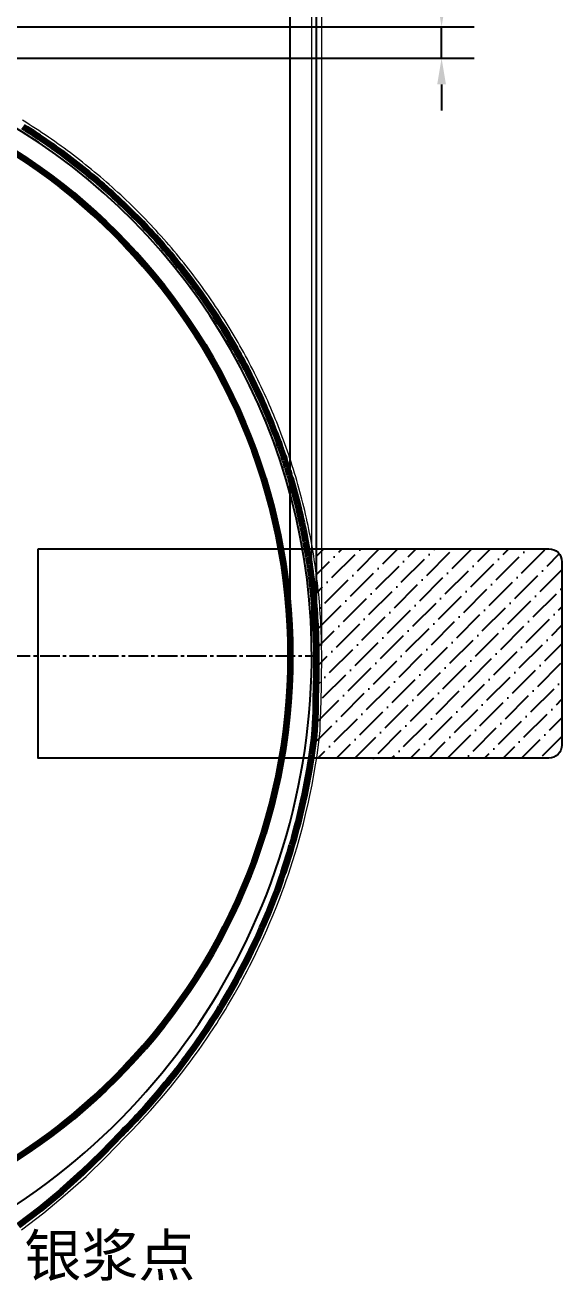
# Model space of a CAD drawing. Header units: millimetres. Extents: x 661 to 1565, y 210 to 444.
# Drawn here: x 1031.95 to 1052.46, y 328.66 to 376.65 of the extents above; entities that cross this region are included whole.
import ezdxf

# ---------------------------------------------------------------- set-up
doc = ezdxf.new("R2010")
doc.units = ezdxf.units.MM
doc.linetypes.add('CENTER2', pattern=[1.125, 0.75, -0.125, 0.125, -0.125])
for name, color, linetype, lineweight in [('04.尺寸標註', 6, 'Continuous', 0), ('LAYOUT.drawing', 140, 'Continuous', 100), ('OUTLINE.drawing', 190, 'Continuous', 100)]:
    doc.layers.add(name, color=color, linetype=linetype, lineweight=lineweight)
doc.layers.add('dim', color=3, linetype='Continuous')
doc.layers.add('FPC', color=33, linetype='Continuous')
doc.styles.get("Standard").update_dxf_attribs({"font": 'txt', "bigfont": 'gbcbig.shx'})
doc.styles.add('宋体', font='')
doc.styles.add('工程', font='gbenor.shx', dxfattribs={"width": 1.25, "bigfont": 'gbcbig.shx'})
doc.styles.get('宋体').set_extended_font_data('SimSun')
doc.dimstyles.get("Standard").update_dxf_attribs({"dimtxt": 0.18, "dimasz": 0.18, "dimexe": 0.18, "dimexo": 0.0625, "dimgap": 0.09, "dimtad": 0, "dimzin": 0, "dimdsep": 46, "dimtxsty": 'Standard', "dimcen": 0, "dimadec": 0, "dimazin": 0, "dimtfac": 1, "dimtofl": 0, "dimtmove": 0, "dimatfit": 3, "dimfxl": 0, "dimtolj": 1, "dimtzin": 0, "dimarcsym": 0})
doc.dimstyles.new('标准', dxfattribs={"dimtxt": 2, "dimasz": 1.8, "dimexe": 0.5, "dimexo": 0.4, "dimgap": 0.1, "dimtad": 1, "dimzin": 1, "dimdsep": 46, "dimtxsty": '工程', "dimblk": 'CLOSEDBLANK', "dimcen": 0.09, "dimclrd": 3, "dimclre": 3, "dimclrt": 3, "dimadec": 0, "dimazin": 0, "dimtfac": 1, "dimtofl": 0, "dimtmove": 0, "dimatfit": 3, "dimldrblk": 'CLOSEDBLANK', "dimfxl": 0, "dimtolj": 1, "dimlwd": 0, "dimlwe": 0, "dimarcsym": 0})

# ---------------------------------------------------------------- blocks, each defined once
blk = doc.blocks.new('*D128')
at = {"color": 7, "lineweight": 0, "transparency": 16777216}
for p, q in [((995.199, 352.946), (995.199, 391.623)), ((1043.283, 352.946), (1043.283, 391.623)), ((996.199, 391.123), (1042.283, 391.123))]:
    blk.add_line(p, q, dxfattribs=at)
at = {"color": 7, "transparency": 16777216}
for points in [[(996.199, 391.289), (996.199, 390.956), (995.199, 391.123)], [(1042.283, 391.289), (1042.283, 390.956), (1043.283, 391.123)]]:
    blk.add_solid(points, dxfattribs=at)
at = {"layer": 'Defpoints', "color": 0, "transparency": 16777216}
for p in [(1043.283, 391.123), (995.199, 352.546), (1043.283, 352.546)]:
    blk.add_point(p, dxfattribs=at)
at = {"color": 7, "transparency": 16777216, "insert": (1019.241, 392.578), "char_height": 1.5, "attachment_point": 5, "style": '宋体'}
blk.add_mtext('\\A1;48.08%%P0.15(LCM)', dxfattribs=at)
blk = doc.blocks.new('_ClosedBlank')
at = {"color": 0, "linetype": 'ByBlock', "lineweight": -2}
for p, q in [((-1, 0.167), (0, 0)), ((-1, 0.167), (-1, -0.167)), ((0, 0), (-1, -0.167))]:
    blk.add_line(p, q, dxfattribs=at)
blk = doc.blocks.new('*D132')
at = {"color": 7, "lineweight": 0, "transparency": 16777216}
for p, q in [((995.578, 352.941), (995.578, 385.673)), ((1042.905, 352.949), (1042.905, 385.673)), ((996.578, 385.173), (1041.905, 385.173))]:
    blk.add_line(p, q, dxfattribs=at)
at = {"color": 7, "transparency": 16777216}
for points in [[(996.578, 385.34), (996.578, 385.007), (995.578, 385.173)], [(1041.905, 385.34), (1041.905, 385.007), (1042.905, 385.173)]]:
    blk.add_solid(points, dxfattribs=at)
at = {"layer": 'Defpoints', "color": 0, "transparency": 16777216}
for p in [(1042.905, 385.173), (995.578, 352.541), (1042.905, 352.549)]:
    blk.add_point(p, dxfattribs=at)
at = {"color": 7, "transparency": 16777216, "insert": (1019.241, 386.629), "char_height": 1.5, "attachment_point": 5, "style": '宋体'}
blk.add_mtext('\\A1;47.33%%P0.2(POL)', dxfattribs=at)
blk = doc.blocks.new('*D134')
at = {"layer": '04.尺寸標註', "color": 7, "lineweight": -2, "transparency": 16777216}
for p, q in [((996.399, 353.17), (996.399, 383.082)), ((1042.083, 353.17), (1042.083, 383.082)), ((997.399, 381.832), (1041.083, 381.832))]:
    blk.add_line(p, q, dxfattribs=at)
at = {"layer": '04.尺寸標註', "color": 7, "transparency": 16777216}
for points in [[(997.399, 381.999), (997.399, 381.665), (996.399, 381.832)], [(1041.083, 381.999), (1041.083, 381.665), (1042.083, 381.832)]]:
    blk.add_solid(points, dxfattribs=at)
at = {"layer": 'Defpoints', "color": 0, "transparency": 16777216}
for p in [(1042.083, 381.832), (996.399, 352.545), (1042.083, 352.545)]:
    blk.add_point(p, dxfattribs=at)
at = {"layer": '04.尺寸標註', "color": 7, "transparency": 16777216, "insert": (1019.241, 383.412), "char_height": 1.5, "attachment_point": 5, "style": '宋体'}
blk.add_mtext('%%C45.68(AA)', dxfattribs=at)
blk = doc.blocks.new('*D135')
at = {"layer": '04.尺寸標註', "color": 7, "lineweight": -2, "transparency": 16777216}
for p, q in [((995.399, 353.166), (995.399, 389.627)), ((1043.083, 353.17), (1043.083, 389.627)), ((996.399, 388.377), (1042.083, 388.377))]:
    blk.add_line(p, q, dxfattribs=at)
at = {"layer": '04.尺寸標註', "color": 7, "transparency": 16777216}
for points in [[(996.399, 388.543), (996.399, 388.21), (995.399, 388.377)], [(1042.083, 388.543), (1042.083, 388.21), (1043.083, 388.377)]]:
    blk.add_solid(points, dxfattribs=at)
at = {"layer": 'Defpoints', "color": 0, "transparency": 16777216}
for p in [(1043.083, 388.377), (995.399, 352.541), (1043.083, 352.545)]:
    blk.add_point(p, dxfattribs=at)
at = {"layer": '04.尺寸標註', "color": 7, "transparency": 16777216, "insert": (1019.251, 389.957), "char_height": 1.5, "attachment_point": 5, "style": '宋体'}
blk.add_mtext('47.68%%P0.1(LCD)', dxfattribs=at)
blk = doc.blocks.new('*D139')
at = {"layer": '04.尺寸標註', "color": 7, "lineweight": -2, "transparency": 16777216}
for p, q in [((1047.863, 377.587), (1047.863, 382.678)), ((1019.867, 376.587), (1049.113, 376.587)), ((1047.863, 375.387), (1047.863, 376.587)), ((1019.866, 375.387), (1049.113, 375.387)), ((1047.863, 374.387), (1047.863, 373.387))]:
    blk.add_line(p, q, dxfattribs=at)
at = {"layer": '04.尺寸標註', "color": 7, "transparency": 16777216}
for points in [[(1047.696, 377.587), (1048.029, 377.587), (1047.863, 376.587)], [(1047.696, 374.387), (1048.029, 374.387), (1047.863, 375.387)]]:
    blk.add_solid(points, dxfattribs=at)
at = {"layer": 'Defpoints', "color": 0, "transparency": 16777216}
for p in [(1019.242, 376.587), (1047.863, 376.587), (1019.241, 375.387)]:
    blk.add_point(p, dxfattribs=at)
at = {"layer": '04.尺寸標註', "color": 7, "transparency": 16777216, "insert": (1046.488, 380.632), "char_height": 1.5, "attachment_point": 5, "rotation": 90, "style": '宋体'}
blk.add_mtext('1.2', dxfattribs=at)

msp = doc.modelspace()

# ---------------------------------------------------------------- hatches: boundary and pattern name
at = {"layer": 'dim'}
h = msp.add_hatch(dxfattribs=at)
h.set_pattern_fill('ANSI36', color=5, scale=4, style=0)
h.set_pattern_definition([(45, (342.753, -4069.0098), (0.265165043, 0.972271824), [1.25, -0.25, 0, -0.25])])
h.paths.add_polyline_path([(1052.4582, 356.1378, 0.4142136), (1051.9582, 356.6378), (1043.1082, 356.6378), (1043.1082, 348.6378), (1051.9582, 348.6378, 0.4142136), (1052.4582, 349.1378)])

# ---------------------------------------------------------------- linework, layer by layer
at = {"color": 1, "linetype": 'CENTER2'}
msp.add_line((995.3994, 352.5492), (1043.0834, 352.5492), dxfattribs=at)
at = {"color": 6}
for centre, radius, start, end in [((1019.2414, 352.5439), 23.6632, 359.43629, 180.56371), ((1017.6495, 352.6159), 25.2558, 290.4585, 359.30841)]:
    msp.add_arc(centre, radius, start, end, dxfattribs=at)
at = {"layer": 'dim', "color": 5}
msp.add_lwpolyline([(1032.4582, 356.6378), (1051.9582, 356.6378, -0.4142136), (1052.4582, 356.1378), (1052.4582, 349.1378, -0.4142136), (1051.9582, 348.6378), (1032.4582, 348.6378)], format="xyb", close=True, dxfattribs=at)
at = {"layer": 'LAYOUT.drawing', "color": 7, "linetype": 'Continuous', "lineweight": 9}
msp.add_lwpolyline([(1031.8199, 330.611), (1032.6661, 331.2611), (1033.4871, 331.9427), (1034.2818, 332.6547), (1035.0491, 333.3962), (1035.767, 334.1444), (1035.8852, 334.2618), (1035.9784, 334.3572), (1036.3135, 334.7058), (1036.4055, 334.805), (1036.7412, 335.1708), (1037.0753, 335.5522), (1037.1677, 335.6593), (1037.2431, 335.7495), (1037.5028, 336.0602), (1037.5954, 336.1752), (1037.8383, 336.4799), (1037.9296, 336.5963), (1038.1748, 336.919), (1038.2649, 337.0378), (1038.3494, 337.1545), (1038.6006, 337.5013), (1038.6934, 337.6351), (1038.9357, 337.9863), (1039.0248, 338.1209), (1039.2722, 338.4979), (1039.3601, 338.6381), (1039.5187, 338.8924), (1039.6075, 339.0356), (1039.6867, 339.1694), (1039.8552, 339.4538), (1039.9426, 339.6053), (1040.1907, 340.0468), (1040.2738, 340.203), (1040.4391, 340.5135), (1040.5256, 340.6818), (1040.6872, 341.0032), (1040.7727, 341.1772), (1040.9368, 341.5229), (1041.0213, 341.7044), (1041.1848, 342.0701), (1041.2695, 342.2642), (1041.4338, 342.6556), (1041.5422, 342.9242), (1041.5435, 342.9292), (1041.6816, 343.2804), (1041.7638, 343.5036), (1041.846, 343.7277), (1041.9288, 343.9611), (1042.0109, 344.2017), (1042.0933, 344.4459), (1042.2575, 344.965), (1042.3406, 345.2496), (1042.4217, 345.5282), (1042.5199, 345.8947), (1042.5857, 346.1442), (1042.668, 346.4836), (1042.7769, 346.9513), (1042.7769, 346.9589), (1042.8315, 347.2084), (1042.9135, 347.6216), (1043.0127, 348.1626), (1043.1051, 348.737), (1043.1899, 349.3612), (1043.219, 349.6922), (1043.2285, 349.9421), (1043.2536, 350.4148), (1043.2655, 350.8898), (1043.2744, 351.3627), (1043.2804, 351.8356), (1043.2834, 352.3086), (1043.2834, 352.5456), (1043.2829, 352.6926), (1043.2816, 352.8401), (1043.2793, 352.9876), (1043.2761, 353.1351), (1043.2721, 353.2825), (1043.2671, 353.43), (1043.2612, 353.5774), (1043.2544, 353.7247), (1043.2467, 353.8721), (1043.2381, 354.0193), (1043.2286, 354.1665), (1043.2182, 354.3137), (1043.2069, 354.4608), (1043.1947, 354.6078), (1043.1816, 354.7547), (1043.1676, 354.9016), (1043.1527, 355.0483), (1043.1369, 355.195), (1043.1202, 355.3416), (1043.1026, 355.4881), (1043.0841, 355.6344), (1043.0647, 355.7806), (1043.0444, 355.9267), (1043.0232, 356.0727), (1043.0011, 356.2186), (1042.9781, 356.3643), (1042.9542, 356.5099), (1042.9294, 356.6553), (1042.9038, 356.8006), (1042.8772, 356.9457), (1042.8497, 357.0906), (1042.8214, 357.2354), (1042.7922, 357.38), (1042.7621, 357.5244), (1042.7311, 357.6686), (1042.6992, 357.8127), (1042.6664, 357.9565), (1042.6328, 358.1001), (1042.5983, 358.2436), (1042.5629, 358.3868), (1042.5266, 358.5298), (1042.4894, 358.6725), (1042.4514, 358.8151), (1042.4125, 358.9574), (1042.3727, 359.0994), (1042.332, 359.2412), (1042.2905, 359.3828), (1042.2481, 359.5241), (1042.2049, 359.6651), (1042.1608, 359.8059), (1042.1158, 359.9464), (1042.0699, 360.0866), (1042.0232, 360.2265), (1041.9757, 360.3662), (1041.9273, 360.5055), (1041.878, 360.6446), (1041.8279, 360.7833), (1041.7769, 360.9217), (1041.7251, 361.0599), (1041.6724, 361.1976), (1041.6189, 361.3351), (1041.5645, 361.4723), (1041.5093, 361.6091), (1041.4533, 361.7455), (1041.3964, 361.8816), (1041.3387, 362.0174), (1041.2802, 362.1528), (1041.2208, 362.2879), (1041.1606, 362.4225), (1041.0996, 362.5568), (1041.0377, 362.6908), (1040.9751, 362.8243), (1040.9116, 362.9575), (1040.8473, 363.0903), (1040.7822, 363.2226), (1040.7163, 363.3546), (1040.6495, 363.4862), (1040.582, 363.6173), (1040.5137, 363.748), (1040.4445, 363.8784), (1040.3746, 364.0083), (1040.3038, 364.1377), (1040.2323, 364.2667), (1040.16, 364.3953), (1040.0869, 364.5234), (1040.013, 364.6511), (1039.9383, 364.7783), (1039.8629, 364.9051), (1039.7867, 365.0314), (1039.7097, 365.1572), (1039.6319, 365.2826), (1039.5533, 365.4075), (1039.474, 365.5319), (1039.394, 365.6558), (1039.3131, 365.7792), (1039.2316, 365.9021), (1039.1492, 366.0245), (1039.0662, 366.1464), (1038.9823, 366.2678), (1038.8977, 366.3886), (1038.8124, 366.509), (1038.7264, 366.6288), (1038.6396, 366.7481), (1038.5521, 366.8668), (1038.4639, 366.9851), (1038.3749, 367.1027), (1038.2852, 367.2199), (1038.1948, 367.3364), (1038.1037, 367.4525), (1038.0119, 367.5679), (1037.9193, 367.6828), (1037.8261, 367.7971), (1037.7322, 367.9109), (1037.6375, 368.024), (1037.5422, 368.1366), (1037.4462, 368.2486), (1037.3495, 368.36), (1037.2521, 368.4709), (1037.1541, 368.5811), (1037.0553, 368.6907), (1036.9559, 368.7997), (1036.8558, 368.9081), (1036.7551, 369.0158), (1036.6537, 369.123), (1036.5517, 369.2295), (1036.449, 369.3354), (1036.3456, 369.4407), (1036.2416, 369.5453), (1036.137, 369.6493), (1036.0317, 369.7526), (1035.9258, 369.8553), (1035.8193, 369.9574), (1035.7121, 370.0588), (1035.6044, 370.1595), (1035.496, 370.2596), (1035.387, 370.359), (1035.2774, 370.4577), (1035.1672, 370.5558), (1035.0564, 370.6532), (1034.945, 370.7499), (1034.833, 370.8459), (1034.7204, 370.9412), (1034.6072, 371.0358), (1034.4934, 371.1298), (1034.3791, 371.223), (1034.2642, 371.3155), (1034.1488, 371.4074), (1034.0328, 371.4985), (1033.9162, 371.5889), (1033.7991, 371.6786), (1033.6814, 371.7675), (1033.5632, 371.8558), (1033.4444, 371.9433), (1033.3251, 372.0301), (1033.2053, 372.1161), (1033.085, 372.2014), (1032.9641, 372.286), (1032.8427, 372.3698), (1032.7208, 372.4529), (1032.5984, 372.5352), (1032.4755, 372.6168), (1032.3521, 372.6976), (1032.2282, 372.7777), (1032.1038, 372.857), (1031.9789, 372.9356), (1031.8536, 373.0133)], dxfattribs=at)
at = {"layer": 'LAYOUT.drawing', "color": 4, "linetype": 'Continuous', "lineweight": 100}
msp.add_lwpolyline([(1031.7011, 330.7719), (1032.5412, 331.4174), (1033.3564, 332.0941), (1034.1455, 332.8011), (1034.9074, 333.5374), (1035.6244, 334.2847), (1035.7432, 334.4026), (1035.8348, 334.4964), (1036.1681, 334.8431), (1036.2585, 334.9406), (1036.5923, 335.3043), (1036.9243, 335.6834), (1037.0153, 335.7888), (1037.0896, 335.8777), (1037.3482, 336.1871), (1037.4393, 336.3003), (1037.6814, 336.6039), (1037.7713, 336.7186), (1038.0156, 337.04), (1038.1042, 337.1569), (1038.1874, 337.2718), (1038.4375, 337.617), (1038.529, 337.7489), (1038.77, 338.0983), (1038.8578, 338.231), (1039.1038, 338.6059), (1039.1905, 338.7442), (1039.3488, 338.998), (1039.4364, 339.1392), (1039.5146, 339.2713), (1039.6826, 339.5548), (1039.7689, 339.7043), (1040.0152, 340.1428), (1040.0973, 340.297), (1040.2618, 340.6062), (1040.3473, 340.7725), (1040.5081, 341.0922), (1040.5927, 341.2642), (1040.7558, 341.608), (1040.8394, 341.7874), (1041.0019, 342.1509), (1041.0856, 342.3429), (1041.2488, 342.7317), (1041.352, 342.9874), (1041.3531, 342.9915), (1041.4947, 343.3515), (1041.5761, 343.5727), (1041.6579, 343.7956), (1041.7399, 344.0268), (1041.8215, 344.2659), (1041.9032, 344.5081), (1042.0661, 345.0231), (1042.1486, 345.3056), (1042.2291, 345.582), (1042.3266, 345.9461), (1042.3918, 346.1933), (1042.4734, 346.5298), (1042.5769, 346.9743), (1042.5769, 346.9805), (1042.6357, 347.2493), (1042.717, 347.6591), (1042.8156, 348.1965), (1042.9073, 348.7663), (1042.9911, 349.3834), (1043.0193, 349.7048), (1043.0287, 349.9512), (1043.0537, 350.4226), (1043.0656, 350.8942), (1043.0745, 351.3658), (1043.0804, 351.8375), (1043.0834, 352.3092), (1043.0834, 352.5453), (1043.0829, 352.6913), (1043.0816, 352.8376), (1043.0793, 352.9839), (1043.0762, 353.1302), (1043.0722, 353.2764), (1043.0672, 353.4226), (1043.0614, 353.5688), (1043.0547, 353.7149), (1043.047, 353.861), (1043.0385, 354.0071), (1043.0291, 354.153), (1043.0188, 354.299), (1043.0076, 354.4448), (1042.9955, 354.5906), (1042.9825, 354.7363), (1042.9686, 354.882), (1042.9538, 355.0275), (1042.9381, 355.173), (1042.9215, 355.3183), (1042.9041, 355.4636), (1042.8857, 355.6087), (1042.8665, 355.7537), (1042.8463, 355.8986), (1042.8253, 356.0434), (1042.8034, 356.188), (1042.7806, 356.3325), (1042.7569, 356.4769), (1042.7324, 356.6211), (1042.7069, 356.7652), (1042.6806, 356.9091), (1042.6534, 357.0528), (1042.6253, 357.1964), (1042.5963, 357.3398), (1042.5664, 357.483), (1042.5357, 357.626), (1042.5041, 357.7689), (1042.4716, 357.9115), (1042.4382, 358.0539), (1042.404, 358.1962), (1042.3689, 358.3382), (1042.3329, 358.48), (1042.296, 358.6216), (1042.2583, 358.7629), (1042.2197, 358.904), (1042.1803, 359.0449), (1042.14, 359.1855), (1042.0988, 359.3259), (1042.0567, 359.466), (1042.0139, 359.6059), (1041.9701, 359.7455), (1041.9255, 359.8848), (1041.88, 360.0238), (1041.8337, 360.1626), (1041.7865, 360.3011), (1041.7385, 360.4393), (1041.6897, 360.5772), (1041.64, 360.7148), (1041.5894, 360.852), (1041.538, 360.989), (1041.4858, 361.1257), (1041.4327, 361.262), (1041.3788, 361.398), (1041.3241, 361.5337), (1041.2685, 361.669), (1041.2121, 361.804), (1041.1549, 361.9386), (1041.0968, 362.0729), (1041.038, 362.2068), (1040.9783, 362.3404), (1040.9178, 362.4736), (1040.8564, 362.6064), (1040.7943, 362.7388), (1040.7313, 362.8709), (1040.6676, 363.0025), (1040.603, 363.1338), (1040.5376, 363.2647), (1040.4715, 363.3951), (1040.4045, 363.5252), (1040.3367, 363.6549), (1040.2681, 363.7841), (1040.1988, 363.9129), (1040.1286, 364.0413), (1040.0577, 364.1692), (1039.986, 364.2967), (1039.9135, 364.4238), (1039.8402, 364.5504), (1039.7662, 364.6766), (1039.6913, 364.8023), (1039.6157, 364.9275), (1039.5394, 365.0523), (1039.4623, 365.1766), (1039.3844, 365.3005), (1039.3057, 365.4238), (1039.2263, 365.5467), (1039.1462, 365.6691), (1039.0653, 365.791), (1038.9836, 365.9123), (1038.9012, 366.0332), (1038.8181, 366.1536), (1038.7342, 366.2735), (1038.6496, 366.3928), (1038.5643, 366.5116), (1038.4782, 366.6299), (1038.3914, 366.7477), (1038.3039, 366.8649), (1038.2157, 366.9816), (1038.1268, 367.0978), (1038.0371, 367.2134), (1037.9468, 367.3284), (1037.8557, 367.4429), (1037.7639, 367.5569), (1037.6715, 367.6702), (1037.5783, 367.7831), (1037.4845, 367.8953), (1037.39, 368.0069), (1037.2947, 368.118), (1037.1989, 368.2285), (1037.1023, 368.3384), (1037.005, 368.4477), (1036.9071, 368.5564), (1036.8086, 368.6644), (1036.7093, 368.7719), (1036.6094, 368.8788), (1036.5089, 368.9851), (1036.4077, 369.0907), (1036.3058, 369.1957), (1036.2033, 369.3001), (1036.1002, 369.4039), (1035.9965, 369.507), (1035.8921, 369.6095), (1035.787, 369.7113), (1035.6814, 369.8125), (1035.5751, 369.9131), (1035.4683, 370.013), (1035.3608, 370.1122), (1035.2527, 370.2108), (1035.144, 370.3087), (1035.0347, 370.406), (1034.9248, 370.5025), (1034.8143, 370.5984), (1034.7033, 370.6936), (1034.5916, 370.7882), (1034.4794, 370.882), (1034.3666, 370.9752), (1034.2532, 371.0676), (1034.1393, 371.1594), (1034.0248, 371.2504), (1033.9097, 371.3408), (1033.7941, 371.4305), (1033.678, 371.5194), (1033.5613, 371.6076), (1033.444, 371.6951), (1033.3263, 371.7819), (1033.208, 371.868), (1033.0891, 371.9533), (1032.9698, 372.0379), (1032.8499, 372.1218), (1032.7296, 372.2049), (1032.6087, 372.2873), (1032.4873, 372.3689), (1032.3654, 372.4498), (1032.243, 372.53), (1032.1201, 372.6094), (1031.9968, 372.688), (1031.873, 372.7659)], dxfattribs=at)
msp.add_lwpolyline([(1031.7011, 330.7719), (1032.5412, 331.4174), (1033.3564, 332.0941), (1034.1455, 332.8011), (1034.9074, 333.5374), (1035.6244, 334.2847), (1035.7432, 334.4026), (1035.8348, 334.4964), (1036.1681, 334.8431), (1036.2585, 334.9406), (1036.5923, 335.3043), (1036.9243, 335.6834), (1037.0153, 335.7888), (1037.0896, 335.8777), (1037.3482, 336.1871), (1037.4393, 336.3003), (1037.6814, 336.6039), (1037.7713, 336.7186), (1038.0156, 337.04), (1038.1042, 337.1569), (1038.1874, 337.2718), (1038.4375, 337.617), (1038.529, 337.7489), (1038.77, 338.0983), (1038.8578, 338.231), (1039.1038, 338.6059), (1039.1905, 338.7442), (1039.3488, 338.998), (1039.4364, 339.1392), (1039.5146, 339.2713), (1039.6826, 339.5548), (1039.7689, 339.7043), (1040.0152, 340.1428), (1040.0973, 340.297), (1040.2618, 340.6062), (1040.3473, 340.7725), (1040.5081, 341.0922), (1040.5927, 341.2642), (1040.7558, 341.608), (1040.8394, 341.7874), (1041.0019, 342.1509), (1041.0856, 342.3429), (1041.2488, 342.7317), (1041.352, 342.9874), (1041.3531, 342.9915), (1041.4947, 343.3515), (1041.5761, 343.5727), (1041.6579, 343.7956), (1041.7399, 344.0268), (1041.8215, 344.2659), (1041.9032, 344.5081), (1042.0661, 345.0231), (1042.1486, 345.3056), (1042.2291, 345.582), (1042.3266, 345.9461), (1042.3918, 346.1933), (1042.4734, 346.5298), (1042.5769, 346.9743), (1042.5769, 346.9805), (1042.6357, 347.2493), (1042.717, 347.6591), (1042.8156, 348.1965), (1042.9073, 348.7663), (1042.9911, 349.3834), (1043.0193, 349.7048), (1043.0287, 349.9512), (1043.0537, 350.4226), (1043.0656, 350.8942), (1043.0745, 351.3658), (1043.0804, 351.8375), (1043.0834, 352.3092), (1043.0834, 352.5453), (1043.0829, 352.6913), (1043.0816, 352.8376), (1043.0793, 352.9839), (1043.0762, 353.1302), (1043.0722, 353.2764), (1043.0672, 353.4226), (1043.0614, 353.5688), (1043.0547, 353.7149), (1043.047, 353.861), (1043.0385, 354.0071), (1043.0291, 354.153), (1043.0188, 354.299), (1043.0076, 354.4448), (1042.9955, 354.5906), (1042.9825, 354.7363), (1042.9686, 354.882), (1042.9538, 355.0275), (1042.9381, 355.173), (1042.9215, 355.3183), (1042.9041, 355.4636), (1042.8857, 355.6087), (1042.8665, 355.7537), (1042.8463, 355.8986), (1042.8253, 356.0434), (1042.8034, 356.188), (1042.7806, 356.3325), (1042.7569, 356.4769), (1042.7324, 356.6211), (1042.7069, 356.7652), (1042.6806, 356.9091), (1042.6534, 357.0528), (1042.6253, 357.1964), (1042.5963, 357.3398), (1042.5664, 357.483), (1042.5357, 357.626), (1042.5041, 357.7689), (1042.4716, 357.9115), (1042.4382, 358.0539), (1042.404, 358.1962), (1042.3689, 358.3382), (1042.3329, 358.48), (1042.296, 358.6216), (1042.2583, 358.7629), (1042.2197, 358.904), (1042.1803, 359.0449), (1042.14, 359.1855), (1042.0988, 359.3259), (1042.0567, 359.466), (1042.0139, 359.6059), (1041.9701, 359.7455), (1041.9255, 359.8848), (1041.88, 360.0238), (1041.8337, 360.1626), (1041.7865, 360.3011), (1041.7385, 360.4393), (1041.6897, 360.5772), (1041.64, 360.7148), (1041.5894, 360.852), (1041.538, 360.989), (1041.4858, 361.1257), (1041.4327, 361.262), (1041.3788, 361.398), (1041.3241, 361.5337), (1041.2685, 361.669), (1041.2121, 361.804), (1041.1549, 361.9386), (1041.0968, 362.0729), (1041.038, 362.2068), (1040.9783, 362.3404), (1040.9178, 362.4736), (1040.8564, 362.6064), (1040.7943, 362.7388), (1040.7313, 362.8709), (1040.6676, 363.0025), (1040.603, 363.1338), (1040.5376, 363.2647), (1040.4715, 363.3951), (1040.4045, 363.5252), (1040.3367, 363.6549), (1040.2681, 363.7841), (1040.1988, 363.9129), (1040.1286, 364.0413), (1040.0577, 364.1692), (1039.986, 364.2967), (1039.9135, 364.4238), (1039.8402, 364.5504), (1039.7662, 364.6766), (1039.6913, 364.8023), (1039.6157, 364.9275), (1039.5394, 365.0523), (1039.4623, 365.1766), (1039.3844, 365.3005), (1039.3057, 365.4238), (1039.2263, 365.5467), (1039.1462, 365.6691), (1039.0653, 365.791), (1038.9836, 365.9123), (1038.9012, 366.0332), (1038.8181, 366.1536), (1038.7342, 366.2735), (1038.6496, 366.3928), (1038.5643, 366.5116), (1038.4782, 366.6299), (1038.3914, 366.7477), (1038.3039, 366.8649), (1038.2157, 366.9816), (1038.1268, 367.0978), (1038.0371, 367.2134), (1037.9468, 367.3284), (1037.8557, 367.4429), (1037.7639, 367.5569), (1037.6715, 367.6702), (1037.5783, 367.7831), (1037.4845, 367.8953), (1037.39, 368.0069), (1037.2947, 368.118), (1037.1989, 368.2285), (1037.1023, 368.3384), (1037.005, 368.4477), (1036.9071, 368.5564), (1036.8086, 368.6644), (1036.7093, 368.7719), (1036.6094, 368.8788), (1036.5089, 368.9851), (1036.4077, 369.0907), (1036.3058, 369.1957), (1036.2033, 369.3001), (1036.1002, 369.4039), (1035.9965, 369.507), (1035.8921, 369.6095), (1035.787, 369.7113), (1035.6814, 369.8125), (1035.5751, 369.9131), (1035.4683, 370.013), (1035.3608, 370.1122), (1035.2527, 370.2108), (1035.144, 370.3087), (1035.0347, 370.406), (1034.9248, 370.5025), (1034.8143, 370.5984), (1034.7033, 370.6936), (1034.5916, 370.7882), (1034.4794, 370.882), (1034.3666, 370.9752), (1034.2532, 371.0676), (1034.1393, 371.1594), (1034.0248, 371.2504), (1033.9097, 371.3408), (1033.7941, 371.4305), (1033.678, 371.5194), (1033.5613, 371.6076), (1033.444, 371.6951), (1033.3263, 371.7819), (1033.208, 371.868), (1033.0891, 371.9533), (1032.9698, 372.0379), (1032.8499, 372.1218), (1032.7296, 372.2049), (1032.6087, 372.2873), (1032.4873, 372.3689), (1032.3654, 372.4498), (1032.243, 372.53), (1032.1201, 372.6094), (1031.9968, 372.688), (1031.873, 372.7659)], dxfattribs=at)
at = {"layer": 'OUTLINE.drawing', "color": 2, "linetype": 'Continuous', "lineweight": 100}
msp.add_ellipse((1019.2414, 352.545), major_axis=(0, 22.842), ratio=1, dxfattribs=at)

# ---------------------------------------------------------------- texts
at = {"layer": 'FPC', "color": 6, "insert": (1031.9224, 330.4309), "char_height": 1.59627, "width": 6.954523, "attachment_point": 1, "style": '宋体'}
msp.add_mtext('银浆点', dxfattribs=at)

# ---------------------------------------------------------------- dimensions: what is measured, and where the dimension line sits
for base, p1, p2, text, picture, middle in [((1043.2834, 391.1227), (995.1994, 352.5456), (1043.2834, 352.5456), '<>%%P0.15(LCM)', '*D128', (1019.2414, 391.1227)), ((1042.9046, 385.1735), (995.5782, 352.5409), (1042.9046, 352.5492), '<>%%P0.2(POL)', '*D132', (1019.2414, 385.1735))]:
    dim = msp.add_linear_dim(base=base, p1=p1, p2=p2, text=text, dimstyle='标准', override={"dimtxt": 1.5, "dimasz": 1, "dimgap": 0.5, "dimtxsty": '宋体', "dimsah": 1, "dimclrd": 7, "dimclre": 7, "dimclrt": 7})
    dim.commit()
    dim.dimension.update_dxf_attribs({"geometry": picture, "text_midpoint": middle, "dimtype": 160})
at = {"layer": '04.尺寸標註', "color": 7}
for base, p1, p2, text, picture, middle in [((1043.0834, 388.3766), (995.3994, 352.5409), (1043.0834, 352.5453), '<>%%P0.1(LCD)', '*D135', (1019.2515, 388.3766)), ((1042.0834, 381.8321), (996.3994, 352.5454), (1042.0834, 352.545), '%%C<>(AA)', '*D134', (1019.2414, 381.8321))]:
    dim = msp.add_linear_dim(base=base, p1=p1, p2=p2, text=text, dimstyle='Standard', override={"dimtxt": 1.5, "dimasz": 1, "dimexe": 1.25, "dimexo": 0.625, "dimgap": 0.625, "dimtad": 1, "dimtih": 0, "dimtoh": 0, "dimzin": 8, "dimtxsty": '宋体', "dimcen": 2.5, "dimclrd": 7, "dimclre": 7, "dimclrt": 7, "dimtdec": 2, "dimtofl": 1, "dimatfit": 0, "dimtolj": 0, "dimtzin": 8}, dxfattribs=at)
    dim.commit()
    dim.dimension.update_dxf_attribs({"geometry": picture, "text_midpoint": middle, "dimtype": 160})
dim = msp.add_linear_dim(base=(1047.8627, 376.587), p1=(1019.2414, 375.387), p2=(1019.242, 376.587), angle=90, dimstyle='Standard', override={"dimtxt": 1.5, "dimasz": 1, "dimexe": 1.25, "dimexo": 0.625, "dimgap": 0.625, "dimtad": 1, "dimtih": 0, "dimtoh": 0, "dimdec": 2, "dimzin": 8, "dimtxsty": '宋体', "dimcen": 2.5, "dimclrd": 7, "dimclre": 7, "dimclrt": 7, "dimtdec": 2, "dimtofl": 1, "dimatfit": 0, "dimtolj": 0, "dimtzin": 8}, dxfattribs=at)
dim.commit()
dim.dimension.update_dxf_attribs({"geometry": '*D139', "text_midpoint": (1047.8627, 380.6324), "dimtype": 160})

doc.saveas('drawing.dxf')
